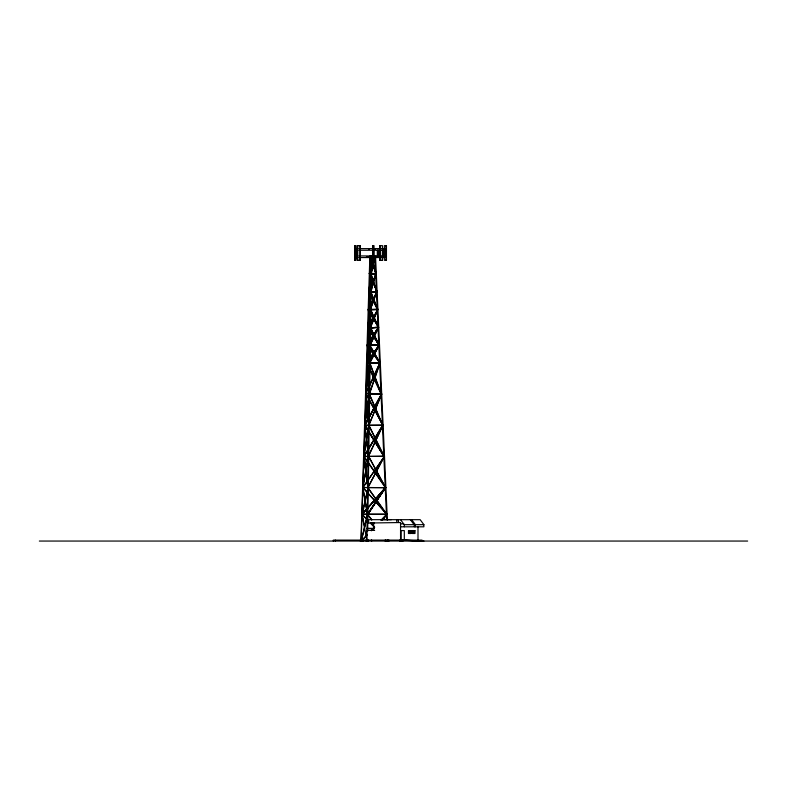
<?xml version="1.0" encoding="UTF-8"?>
<svg xmlns="http://www.w3.org/2000/svg" width="787" height="787" viewBox="0 0 787 787"><rect width="100%" height="100%" fill="white"/><g stroke="black" fill="none" stroke-linecap="round" stroke-linejoin="round"><path stroke-width="1.18" d="M366.821 539.941L361.961 514.324L368.611 521.299M362.374 514.354L361.754 514.344L362.394 514.354L368.139 487.665L364.007 456.303L385.719 487.556L367.923 514.364L367.224 514.344L367.893 514.364M367.116 540.108L367.529 541.072L366.978 541.082M381.006 393.953L381.705 394.09L367.008 362.846L369.369 393.933L382.925 425.324L368.237 456.43L362.768 487.606L367.401 514.383L371.631 519.961M371.789 257.113L376.127 273.807C368.277 296.778 363.82 324.136 379.304 345.05L370.372 327.569L367.559 345.336L369.949 362.935L365.729 393.411L381.056 393.962L365.906 393.234L382.915 425.305L363.968 456.627L368.867 425.098L384.322 456.391L383.81 456.47L384.518 456.44L362.777 487.576L385.699 487.606M368.021 487.783L386.909 514.295L362.856 487.478L385.709 487.694L368.542 456.332L362.837 487.733L384.322 456.509L364.853 425.452L382.885 425.285L365.611 393.402L368.552 388.03M383.279 519.39L386.87 514.373L362.856 487.478L367.667 514.501L371.887 519.764M370.441 327.795L377.75 309.547L377.229 309.507L377.917 309.478L369.221 291.879L370.726 309.488L368.109 327.756L369.851 345.326L379.993 363.102L366.772 363.082L370.097 345.414L378.547 327.372L367.883 327.894L378.537 327.353L370.549 309.311L377.711 309.409L370.972 291.918L369.89 281.962M376.314 273.915L368.916 291.997L377.317 309.498M370.461 327.746L378.498 327.392L367.372 345.503L370.461 327.697L368.346 309.871L376.934 291.692L370.372 309.468L367.795 327.717L369.851 345.355L380.111 362.905L369.467 394.149L364.853 425.157L382.708 425.128M366.85 539.852L370.982 257.231M367.657 531.363L371.661 257.241M368.011 327.913L379.324 345.021L378.822 345.129L379.511 345.1L367.293 345.208L379.846 363.033L367.145 345.336L367.745 345.345L367.234 345.365L378.449 327.412M381.705 394.09L381.183 394.218L366.693 362.974L379.196 344.942L369.87 362.935L381.528 394.179L364.942 425.354L381.518 394.051M368.847 521.073L361.951 514.265L387.086 514.334L386.397 514.364L367.795 487.674L363.742 456.48L368.7 425.236L381.606 394.1L368.916 425.452L366.083 393.392L369.605 362.886L379.314 345.021L367.942 327.569L377.73 309.576M368.719 456.45L385.404 487.724L363.751 456.499L382.61 425.236M377.121 291.613L370.697 291.997L377.081 291.751M378.301 327.431L368.483 309.694L377.711 309.409L368.355 309.842L370.628 291.967L375.842 273.817L371.474 257.201M382.836 425.285L368.414 456.637L364.981 425.206L384.292 456.381L367.844 487.753L384.272 456.558M381.518 394.169L369.152 394.149L366.683 362.955L379.295 345.198L368.119 327.648M368.532 456.46L364.755 425.305L369.172 394.09L366.683 362.935L369.88 345.306L379.304 345.168M379.147 345.267L366.693 362.886L379.334 345.07L370.156 327.795L378.498 327.353L369.851 345.296L370.382 345.336L369.683 345.316L379.147 344.972M367.303 345.375L378.911 345.129M369.831 257.201L360.938 541.062L367.165 535.101M368.955 291.849L376.786 291.495L368.847 309.871L368.188 309.852L368.877 309.871M367.745 514.295L361.125 541.102L368.257 328.917M369.192 299.158L368.326 327.746L367.519 327.726M369.369 294.387L370.402 260.733M383.81 456.47L368.7 425.324L365.729 393.411L379.973 362.748L369.585 385.866M370.352 327.638L379.019 345.198L367.795 327.717L377.632 309.616L370.402 309.576L368.857 291.957L370.923 273.846L374.789 257.133M369.27 291.977L371.248 273.876L375.104 257.201M368.434 309.94L378.498 327.254L370.372 309.488L376.648 291.633L370.913 273.846L376.943 291.613L369.831 273.542M369.644 394.12L369.142 394.08L381.449 394.189L364.725 425.285L384.017 456.549L364.725 425.285L381.518 394.189M364.715 527.152L362.099 514.304L385.709 487.733M385.443 487.507L367.499 514.226L361.39 541.161L366.929 534.875M370.146 327.697L377.721 309.566L370.667 292.036L369.516 273.532L374.701 257.418M378.321 327.353L367.076 345.316M369.89 345.237L370.352 345.336M370.303 309.478L370.844 309.488M367.903 487.783L364.273 456.46L363.624 456.45L384.164 456.273L363.751 456.499L368.129 487.694L361.833 514.334M367.755 514.383L385.414 487.527L367.332 514.334M386.702 514.442L382.305 520.187M387.824 540.108C388.296 541.82 387.509 540.797 388.286 541.062M365.857 393.579L381.006 394.267L365.63 393.392M369.221 292.144L376.924 291.652L369.467 273.561L371.07 257.447M370.264 280.733L369.782 273.62L371.395 257.477M369.162 291.938L375.822 273.797C359.993 274.043 387.765 273.581 370.608 273.856M362.276 514.354L385.423 487.507M363.958 456.558L382.797 425.423M385.473 487.507L362.059 514.491M377.121 291.711L376.412 291.692M362.168 514.226L386.742 514.177M371.061 274.033L370.451 257.447M370.795 273.876L376.117 273.925L369.428 273.561L372.91 263.881M372.881 263.871L375.36 256.454M379.875 362.935L369.152 394.051L366.693 362.886L379.973 362.777M381.164 394.208L369.634 362.984L367.263 345.355L378.468 327.274M385.591 487.783L362.207 514.452M386.722 514.245L380.938 520.237M361.095 541.013L361.361 540.108M371.09 530.556L374.386 527.054M371.326 530.782L374.622 527.28M381.99 519.607L386.043 515.308M370.441 263.842L371.189 273.915M371.169 256.1L371.671 256.05M369.054 394.11L369.467 394.179M376.107 273.925L371.08 258.48M371.051 256.05L371.238 256.09M369.26 394.169L382.61 425.354M374.838 256.06L375.094 256.001M388.07 541.062L387.971 540.108M370.284 256.06L370.569 256.05M370.431 256.06L369.949 256.05M354.681 245.662L356.177 245.662L356.177 260.281L354.681 260.281M372.507 245.662L374.002 245.662L374.002 260.281L372.507 260.281M356.029 248.417L355.685 257.349M384.813 248.417L384.813 257.349M355.744 248.623L358.144 248.623M359.728 248.623L384.961 248.623M384.961 249.204L383.761 249.204L383.761 248.623M355.744 250.246L358.144 250.246M359.728 250.246L384.213 250.246M355.744 255.932L358.144 255.932M359.728 255.932L384.971 255.972M384.971 256.552L383.781 256.552L383.869 255.972M366.437 256.965L372.241 256.965M374.189 256.965L380.79 256.965M358.144 257.556L355.744 257.556L355.744 248.417M359.728 257.556L384.213 257.556L384.213 248.623M382.443 260.281L379.757 260.281L379.757 245.662L382.443 245.662L382.325 260.281M369.221 273.561L370.028 273.591M368.65 291.987L369.447 292.007M370.343 291.977L371.159 291.987M369.487 300.083L370.047 300.083M369.477 300.122L370.057 300.122M369.044 318.066L369.624 318.066M378.006 327.313L378.734 327.284M369.929 327.717L370.756 327.726M368.65 336L369.231 336M368.66 336.019L369.211 336.019M368.237 353.658L368.818 353.658M366.506 362.915L367.303 362.945M369.31 362.925L370.126 362.935M379.6 362.945L380.328 362.915M364.46 425.265L365.257 425.295M368.405 425.275L369.221 425.285M382.413 425.295L383.141 425.265M362.581 487.615L363.387 487.645M367.608 487.625L368.434 487.635M385.187 487.645L385.915 487.615M364.873 500.414L365.453 500.414M364.912 500.473L365.414 500.473M374.199 523.001L368.1 523.001L368.1 519.676L420.16 519.676L423.878 524.663L423.878 526.808L400.553 526.808M400.553 523.876L403.692 523.876M400.553 519.676L404.282 524.663L423.878 524.663M366.467 528.48L374.12 528.421M374.12 528.539L366.811 528.431M374.651 530.369L366.506 530.369L366.506 540.108M414.572 531.117L413.126 531.117L413.126 533.015L414.572 533.015M39.35 541.053L747.65 541.053M375.999 273.679L369.733 273.404M423.927 541.053L402.983 540.108L402.983 541.053M400.258 540.108L421.202 541.053M375.881 274.024L371.13 259.641M370.48 522.804L374.622 527.083M370.244 523.03L374.405 527.28M411.66 519.676L415.388 524.663L415.388 526.808M410.371 519.676L414.09 524.663M370.126 257.477L370.411 263.842M375.566 257.221L387.381 520.404M374.887 257.251L386.653 519.223M422.019 541.053L422.019 540.108L333.295 540.108L333.295 541.053M417.995 526.808L417.995 541.053M414.464 530.645L414.464 533.488M414.385 524.663L414.385 526.808M412.772 530.645L412.772 533.488M410.617 530.645L410.617 533.488M408.925 530.645L408.925 533.488M404.282 524.663L404.282 526.808M404.311 540.108L404.311 530.605L401.075 530.605L401.075 540.108M401.783 540.108L401.783 541.053M400.553 541.053L400.553 522.529L370.529 523.001M399.776 540.108L399.776 541.053M398.37 519.676L398.37 522.529M396.756 519.676L396.756 522.529M391.414 519.676L381.183 519.676M388.906 540.108L388.906 541.053M386.889 540.108L386.889 541.053M386.004 245.662L386.004 260.281M385.541 540.108L385.541 541.053M385.158 540.108L385.158 541.053M385.04 248.417L385.04 257.349M384.882 248.623L384.823 249.204M384.833 255.972L384.833 256.552M383.849 248.623L383.849 249.204M383.279 250.246L383.279 255.932M382.974 248.623L382.974 257.556M380.337 245.662L380.337 260.281M379.875 245.662L379.895 260.281M379.354 248.623L379.442 249.204M378.881 250.246L378.881 255.932M377.947 250.246L377.947 255.932M377.327 250.246L377.327 255.932M375.507 248.623L375.507 249.204M375.153 248.623L375.153 249.204M373.904 248.623L373.835 249.204M373.687 522.529L373.687 530.369M373.569 248.417L373.51 256.237M373.441 245.662L373.441 259.061M373.136 245.662L373.136 260.281M372.576 245.662L372.576 260.281M371.671 540.108L371.671 541.053M371.523 540.108L371.523 541.053M368.198 540.108L368.198 541.2L366.191 541.2L366.191 540.108M368.1 540.108L368.1 541.053M363.555 540.108L363.555 541.053M362.295 540.108L362.295 541.053M361.213 540.108L361.213 541.053M360.289 540.108L360.289 541.053M360.092 245.662L360.092 260.281M357.632 245.662L357.632 260.281M357.328 248.623L357.328 249.204M356.363 250.246L356.363 255.932M356.039 248.623L356.058 257.556M355.311 245.662L355.311 260.281M354.75 245.662L354.75 260.281M335.301 540.108L335.301 541.053M360.2 245.662L357.524 245.662L357.524 260.281L360.2 260.281L360.2 245.662M386.456 245.662L384.302 245.662L384.302 260.281L386.456 260.281L386.456 245.662M369.536 248.83L369.083 249.41L369.536 248.83M411.089 530.645L408.463 530.645L408.463 533.488L411.089 533.488L411.089 530.645M414.926 530.645L412.309 530.645L412.309 533.488L414.926 533.488L414.926 530.645M410.725 531.117L409.289 531.117L409.289 533.015L410.725 533.015L410.725 531.117"/></g></svg>
